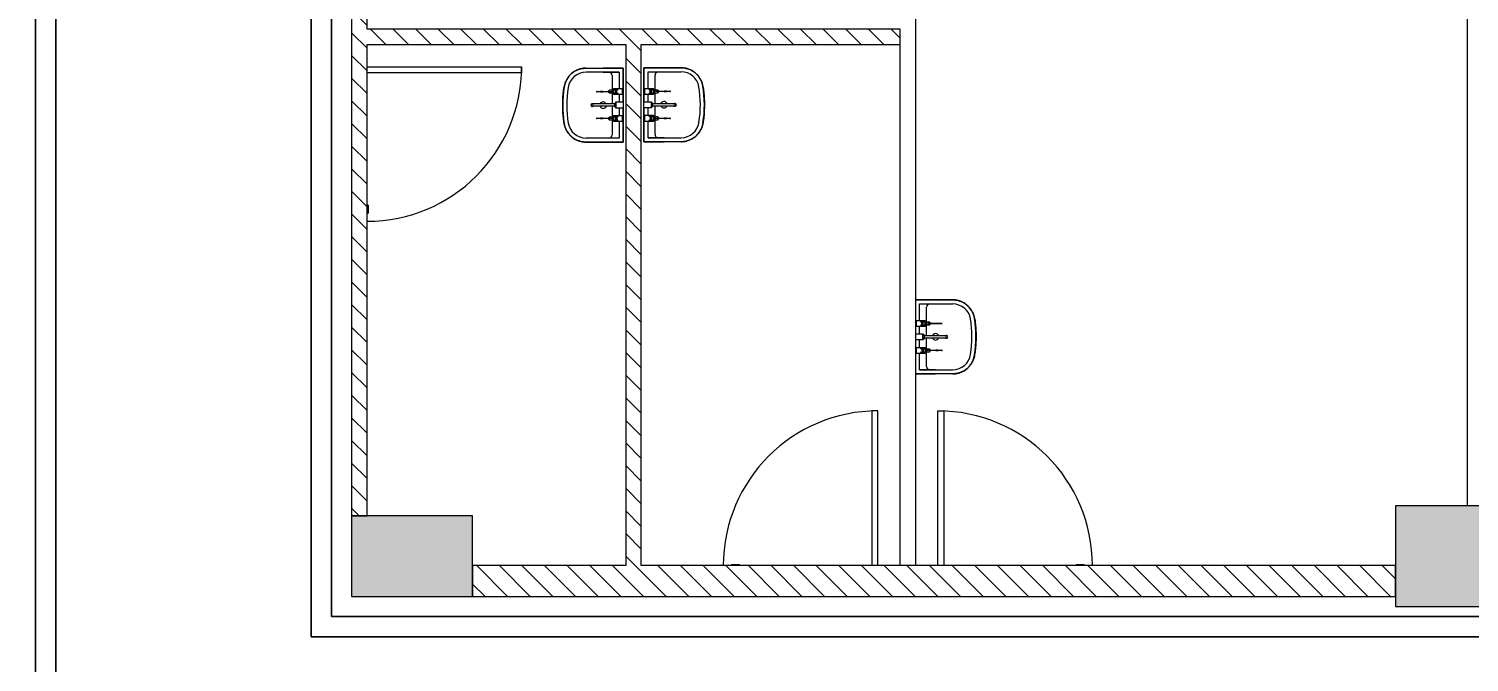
# Model space of a CAD drawing. Header units: millimetres. Extents: x -106145 to 154907, y -84585 to 152038.
# Drawn here: x 30849 to 41561, y 80946 to 85657 of the extents above; entities that cross this region are included whole.
import ezdxf

# ---------------------------------------------------------------- set-up
doc = ezdxf.new("R2010")
doc.units = ezdxf.units.MM
for name, color, linetype, lineweight in [('A-ANNO-DIMS', 211, 'Continuous', 9), ('A-ANNO-DIMS-300', 211, 'Continuous', 9), ('A-DOOR', 31, 'Continuous', 5), ('A-FLOR', 192, 'Continuous', 5), ('A-WALL', 113, 'Continuous', 5), ('A-WALL-PATT', 111, 'Continuous', 5), ('P-SANR-FIXT', 6, 'Continuous', 5), ('S-COLS', 52, 'Continuous', 5)]:
    doc.layers.add(name, color=color, linetype=linetype, lineweight=lineweight)
doc.styles.add('RomanS', font='romans__.ttf', dxfattribs={"width": 0.8, "height": 1200})
doc.dimstyles.new('Diagonal_-_4_mm_RomanS', dxfattribs={"dimscale": 304.8, "dimtxt": 1219.023462, "dimasz": 1.476378, "dimexe": 0.984252, "dimexo": 0.0625, "dimgap": 0.19685, "dimtad": 1, "dimdec": 0, "dimzin": 0, "dimdsep": 46, "dimtxsty": 'RomanS', "dimblk1": 'OBLIQUE', "dimblk2": 'OBLIQUE', "dimsah": 1, "dimcen": 0.09, "dimdle": 2.362205, "dimazin": 0, "dimtfac": 1, "dimtdec": 4, "dimtix": 1, "dimtmove": 0, "dimatfit": 3, "dimfxl": 2.362205, "dimfxlon": 1, "dimtvp": 1, "dimtolj": 1, "dimtzin": 0, "dimarcsym": 2})
pattern_1 = [(315, (0, 0), (84.18955, 84.18955), [])]

# ---------------------------------------------------------------- blocks, each defined once
blk = doc.blocks.new('M_Door-Passage-Small Slit Vision Panel_Type B - 1_25_Type B-13968827-Site Plan')
at = {"layer": 'A-DOOR', "color": 41}
for p, q in [((-514.125, -121.35), (-514.125, -129.35)), ((-454.125, -129.35), (-514.125, -129.35)), ((-454.125, -129.35), (-454.125, -121.35))]:
    blk.add_line(p, q, dxfattribs=at)
at = {"layer": 'A-DOOR', "color": 121, "lineweight": 9}
for p, q in [((530, -1271.35), (530, -121.35)), ((575, -121.35), (575, -1271.35)), ((575, -1271.35), (530, -1271.35))]:
    blk.add_line(p, q, dxfattribs=at)
at = {"layer": 'A-DOOR', "color": 41}
blk.add_arc((575, -121.35), 1150, 180, 270, dxfattribs=at)
blk = doc.blocks.new('M_Door-Passage-Small Slit Vision Panel_Type B - 1_25_Type B-13938696-Site Plan')
at = {"layer": 'A-DOOR', "color": 41}
for p, q in [((-514.125, -63.85), (-514.125, -71.85)), ((-454.125, -71.85), (-514.125, -71.85)), ((-454.125, -71.85), (-454.125, -63.85))]:
    blk.add_line(p, q, dxfattribs=at)
at = {"layer": 'A-DOOR', "color": 121, "lineweight": 9}
for p, q in [((530, -1213.85), (530, -63.85)), ((575, -63.85), (575, -1213.85)), ((575, -1213.85), (530, -1213.85))]:
    blk.add_line(p, q, dxfattribs=at)
at = {"layer": 'A-DOOR', "color": 41}
blk.add_arc((575, -63.85), 1150, 180, 270, dxfattribs=at)
blk = doc.blocks.new('M_Door-Passage-Small Slit Vision Panel_Type B - 1_25_Type B-13968826-Site Plan')
at = {"layer": 'A-DOOR', "color": 121, "lineweight": 9}
for p, q in [((575, 1271.35), (530, 1271.35)), ((530, 1271.35), (530, 121.35)), ((575, 121.35), (575, 1271.35))]:
    blk.add_line(p, q, dxfattribs=at)
at = {"layer": 'A-DOOR', "color": 41}
for p, q in [((-514.125, 129.35), (-514.125, 121.35)), ((-514.125, 129.35), (-454.125, 129.35)), ((-454.125, 121.35), (-454.125, 129.35))]:
    blk.add_line(p, q, dxfattribs=at)
blk.add_arc((575, 121.35), 1150, 90, 180, dxfattribs=at)
blk = doc.blocks.new('BASIN_handwash_Type_B - HYBA-010-V105-Site Plan')
at = {"layer": 'P-SANR-FIXT', "color": 41}
for p, q in [((-275, -500), (-275, -224)), ((-275, -224), (-275, -500)), ((-245, -470), (-245, -224)), ((245, -470), (245, -224)), ((275, -224), (275, -500)), ((275, -224), (275, -500)), ((-275, -351), (-275, -500)), ((-245, -470), (-245, -351)), ((-108, -418), (-220, -418)), ((-7, -418), (-90, -418)), ((92, -418), (7, -418)), ((220, -418), (110, -418)), ((245, -351), (245, -470)), ((275, -500), (275, -351)), ((-110, -500), (-275, -500)), ((-275, -500), (-110, -500)), ((-118, -470), (-245, -470)), ((-19, -500), (-87, -500)), ((-87, -500), (-19, -500)), ((-18, -470), (-79, -470)), ((81, -470), (21, -470)), ((90, -500), (21, -500)), ((21, -500), (90, -500)), ((275, -500), (113, -500)), ((113, -500), (275, -500)), ((245, -470), (120, -470))]:
    blk.add_line(p, q, dxfattribs=at)
at = {"layer": 'P-SANR-FIXT', "color": 41, "flags": 128}
for points in [[(-139, -62), (-145, -63), (-152, -64), (-158, -66), (-165, -68), (-171, -71), (-177, -73), (-183, -76), (-189, -79), (-194, -82), (-200, -86), (-205, -90), (-211, -93), (-216, -98), (-221, -102), (-226, -106), (-230, -111), (-235, -116), (-239, -121), (-243, -126), (-247, -132), (-250, -137), (-254, -143), (-257, -149), (-260, -155), (-262, -161), (-265, -167), (-267, -173), (-269, -180), (-271, -186), (-272, -192), (-273, -199), (-274, -205), (-275, -212), (-275, -219), (-275, -224)], [(-51, -52), (-65, -53), (-98, -56), (-131, -60), (-139, -62)], [(42, -51), (35, -51), (2, -50), (-31, -51), (-45, -51)], [(135, -61), (102, -56), (69, -53), (46, -51)], [(275, -224), (275, -217), (274, -211), (274, -204), (273, -198), (272, -191), (270, -185), (269, -178), (267, -172), (264, -166), (262, -160), (259, -154), (256, -148), (253, -142), (250, -136), (246, -131), (242, -126), (238, -120), (234, -115), (230, -110), (225, -106), (220, -101), (215, -97), (210, -93), (205, -89), (199, -85), (193, -82), (188, -79), (182, -76), (176, -73), (170, -70), (163, -68), (157, -66), (151, -64), (144, -63), (138, -61)]]:
    blk.add_lwpolyline(points, dxfattribs=at)
at = {"layer": 'P-SANR-FIXT', "color": 41}
for centre, radius, start, end in [((-220, -393), 25, 180, 270), ((0, -351), 24.2, 107.5533, 250.7081), ((0, -351), 24.2, 291.7818, 66.0732), ((220, -393), 25, 270, 0)]:
    blk.add_arc(centre, radius, start, end, dxfattribs=at)
for centre, major_axis, start_param, end_param in [((-110, -224), (165, 0), 1.748277, 3.141593), ((-110, -224), (-135, 0), 4.890944, 6.283185), ((0, -884), (834, 0), 1.40836, 1.738187), ((0, -884), (804, 0), 1.408166, 1.737991), ((110, -224), (135, 0), 0, 1.419404), ((110, -224), (165, 0), 0, 1.418341)]:
    blk.add_ellipse(centre, major_axis=major_axis, ratio=0.999048, start_param=start_param, end_param=end_param, dxfattribs=at)
for points, knots in [([(-275, -224), (-275, -218), (-274, -205), (-271, -189), (-268, -177), (-265, -168), (-262, -159), (-258, -150), (-253, -142), (-248, -134), (-242, -126), (-237, -118), (-230, -111), (-223, -104), (-216, -98), (-209, -92), (-201, -86), (-193, -81), (-184, -77), (-173, -71), (-158, -66), (-145, -63), (-139, -62)], [-1, -1, -1, -1, -0.916667, -0.833333, -0.791667, -0.75, -0.708333, -0.666667, -0.625, -0.583333, -0.541667, -0.5, -0.458333, -0.416667, -0.375, -0.333333, -0.291667, -0.25, -0.208333, -0.166667, -0.083333, 0, 0, 0, 0]), ([(-139, -62), (-124, -59), (-94, -55), (-33, -50), (29, -50), (89, -54), (120, -58), (135, -61)], [-1, -1, -1, -1, -0.833333, -0.666667, -0.333333, -0.166667, 0, 0, 0, 0]), ([(135, -61), (141, -62), (154, -65), (170, -70), (181, -75), (190, -80), (199, -85), (207, -90), (214, -96), (222, -103), (229, -109), (235, -117), (241, -124), (247, -132), (252, -140), (257, -149), (261, -158), (265, -167), (268, -176), (271, -189), (274, -204), (275, -217), (275, -224)], [-1, -1, -1, -1, -0.916667, -0.833333, -0.791667, -0.75, -0.708333, -0.666667, -0.625, -0.583333, -0.541667, -0.5, -0.458333, -0.416667, -0.375, -0.333333, -0.291667, -0.25, -0.208333, -0.166667, -0.083333, 0, 0, 0, 0])]:
    blk.add_open_spline(points, degree=3, knots=knots, dxfattribs=at)
blk = doc.blocks.new('TAPWARE_wall_mount_elbow_levers - HYTP-038-V106-Site Plan')
at = {"layer": 'P-SANR-FIXT'}
for p, q in [((-99, 242), (-101, 242)), ((-101, 237), (-101, 242)), ((-101, 242), (-101, 237)), ((-99, 242), (-101, 242)), ((-101, 237), (-101, 242)), ((-101, 242), (-101, 237)), ((-101, 213), (-101, 237)), ((-101, 213), (-101, 237)), ((-99, 237), (-99, 242)), ((-99, 242), (-99, 237)), ((-99, 237), (-99, 242)), ((-99, 242), (-99, 237)), ((-99, 237), (-99, 213)), ((-99, 237), (-99, 213)), ((-10, 276), (-10, 272)), ((-7, 220), (-7, 100)), ((8, 100), (8, 220)), ((10, 272), (10, 276)), ((101, 242), (99, 242)), ((99, 237), (99, 242)), ((99, 242), (99, 237)), ((99, 213), (99, 237)), ((101, 237), (101, 242)), ((101, 242), (101, 237)), ((101, 237), (101, 213)), ((-110, 126), (-120, 116)), ((-120, 116), (-120, 91)), ((-110, 111), (-120, 101)), ((-100, 116), (-114, 116)), ((-110, 150), (-110, 111)), ((-110, 150), (-110, 126)), ((-100, 150), (-109, 150)), ((-100, 150), (-109, 150)), ((-100, 126), (-109, 126)), ((-101, 195), (-101, 213)), ((-101, 213), (-101, 195)), ((-101, 195), (-101, 213)), ((-101, 213), (-101, 195)), ((-101, 152), (-101, 195)), ((-101, 152), (-101, 195)), ((-101, 134), (-101, 152)), ((-101, 134), (-101, 152)), ((-101, 151), (-101, 146)), ((-101, 151), (-101, 146)), ((-101, 134), (-99, 134)), ((-101, 134), (-99, 134)), ((-91, 150), (-100, 150)), ((-91, 150), (-100, 150)), ((-91, 126), (-100, 126)), ((-86, 116), (-100, 116)), ((-99, 195), (-99, 213)), ((-99, 213), (-99, 195)), ((-99, 195), (-99, 213)), ((-99, 213), (-99, 195)), ((-99, 195), (-99, 152)), ((-99, 195), (-99, 152)), ((-99, 152), (-99, 134)), ((-99, 152), (-99, 134)), ((-99, 146), (-99, 151)), ((-99, 146), (-99, 151)), ((-90, 111), (-90, 150)), ((-90, 126), (-90, 150)), ((-80, 116), (-90, 126)), ((-80, 101), (-90, 111)), ((-80, 91), (-80, 116)), ((-10, 110), (-20, 100)), ((0, 110), (-8, 110)), ((9, 110), (0, 110)), ((20, 100), (10, 110)), ((90, 126), (80, 116)), ((80, 116), (80, 91)), ((90, 111), (80, 101)), ((86, 116), (100, 116)), ((90, 150), (90, 111)), ((90, 150), (90, 126)), ((91, 150), (100, 150)), ((91, 150), (100, 150)), ((91, 126), (100, 126)), ((99, 195), (99, 213)), ((99, 213), (99, 195)), ((99, 152), (99, 195)), ((99, 134), (99, 152)), ((99, 151), (99, 146)), ((99, 134), (101, 134)), ((100, 150), (109, 150)), ((100, 150), (109, 150)), ((100, 126), (109, 126)), ((100, 116), (114, 116)), ((101, 195), (101, 213)), ((101, 213), (101, 195)), ((101, 195), (101, 152)), ((101, 152), (101, 134)), ((101, 146), (101, 151)), ((110, 111), (110, 150)), ((110, 126), (110, 150)), ((120, 116), (110, 126)), ((120, 101), (110, 111)), ((120, 91), (120, 116)), ((-124, 50), (-124, 45)), ((-124, 50), (-76, 50)), ((-121, 50), (-124, 50)), ((-124, 45), (-112, 45)), ((-76, 45), (-124, 45)), ((-120, 101), (-120, 46)), ((-100, 101), (-120, 101)), ((-120, 91), (-110, 81)), ((-100, 91), (-120, 91)), ((-100, 46), (-120, 46)), ((-112, 45), (-112, 45)), ((-88, 45), (-112, 45)), ((-80, 101), (-100, 101)), ((-80, 91), (-100, 91)), ((-80, 46), (-100, 46)), ((-90, 81), (-80, 91)), ((-88, 45), (-88, 45)), ((-88, 45), (-76, 45)), ((-80, 46), (-80, 101)), ((-76, 50), (-79, 50)), ((-76, 45), (-76, 50)), ((-20, 100), (-20, 45)), ((0, 100), (-20, 100)), ((0, 45), (-20, 45)), ((20, 100), (0, 100)), ((20, 45), (0, 45)), ((20, 45), (20, 100)), ((76, 50), (76, 45)), ((76, 50), (124, 50)), ((79, 50), (76, 50)), ((76, 45), (88, 45)), ((124, 45), (76, 45)), ((80, 101), (80, 46)), ((80, 101), (100, 101)), ((80, 91), (90, 81)), ((80, 91), (100, 91)), ((80, 46), (100, 46)), ((112, 45), (88, 45)), ((88, 45), (88, 45)), ((100, 101), (120, 101)), ((100, 91), (120, 91)), ((100, 46), (120, 46)), ((110, 81), (120, 91)), ((112, 45), (112, 45)), ((112, 45), (124, 45)), ((120, 46), (120, 101)), ((124, 50), (121, 50)), ((124, 45), (124, 50))]:
    blk.add_line(p, q, dxfattribs=at)
at = {"layer": 'P-SANR-FIXT', "flags": 128}
for points in [[(-7, 272), (-7, 271), (-7, 271), (-7, 270), (-7, 269), (-7, 268), (-7, 267), (-7, 266), (-7, 265), (-7, 264), (-7, 262), (-7, 261), (-7, 260), (-7, 258), (-7, 257), (-7, 255), (-7, 254), (-7, 252), (-7, 250), (-7, 248), (-7, 247), (-7, 245), (-7, 243), (-7, 241), (-7, 239), (-7, 237), (-7, 235), (-7, 233), (-7, 231), (-7, 229), (-7, 226), (-7, 224), (-7, 222), (-7, 220)], [(8, 220), (8, 222), (8, 224), (8, 227), (8, 229), (8, 231), (8, 233), (8, 235), (8, 237), (8, 239), (8, 241), (8, 243), (8, 245), (8, 247), (8, 248), (8, 250), (8, 252), (8, 254), (8, 255), (8, 257), (8, 258), (8, 260), (8, 261), (8, 263), (8, 264), (8, 265), (8, 266), (8, 267), (8, 268), (8, 269), (8, 270), (8, 271), (8, 271), (8, 272)], [(-109, 150), (-109, 150), (-108, 151), (-108, 151), (-107, 151), (-107, 152), (-106, 152), (-105, 152), (-105, 152), (-104, 153), (-104, 153), (-103, 153), (-103, 153), (-102, 154), (-101, 154), (-101, 154)], [(-109, 150), (-109, 150), (-108, 151), (-108, 151), (-107, 151), (-107, 152), (-106, 152), (-105, 152), (-105, 152), (-104, 153), (-104, 153), (-103, 153), (-103, 153), (-102, 154), (-101, 154), (-101, 154)], [(-99, 154), (-98, 154), (-98, 153), (-97, 153), (-96, 153), (-96, 153), (-95, 153), (-95, 152), (-94, 152), (-94, 152), (-93, 151), (-93, 151), (-92, 151), (-92, 150), (-91, 150), (-91, 150)], [(-99, 154), (-98, 154), (-98, 153), (-97, 153), (-96, 153), (-96, 153), (-95, 153), (-95, 152), (-94, 152), (-94, 152), (-93, 151), (-93, 151), (-92, 151), (-92, 150), (-91, 150), (-91, 150)], [(91, 150), (91, 150), (92, 151), (92, 151), (93, 151), (93, 152), (94, 152), (95, 152), (95, 152), (96, 153), (96, 153), (97, 153), (97, 153), (98, 154), (99, 154), (99, 154)], [(91, 150), (91, 150), (92, 151), (92, 151), (93, 151), (93, 152), (94, 152), (95, 152), (95, 152), (96, 153), (96, 153), (97, 153), (97, 153), (98, 154), (99, 154), (99, 154)], [(101, 154), (102, 154), (102, 153), (103, 153), (104, 153), (104, 153), (105, 153), (105, 152), (106, 152), (106, 152), (107, 151), (107, 151), (108, 151), (108, 150), (109, 150), (109, 150)], [(101, 154), (102, 154), (102, 153), (103, 153), (104, 153), (104, 153), (105, 153), (105, 152), (106, 152), (106, 152), (107, 151), (107, 151), (108, 151), (108, 150), (109, 150), (109, 150)]]:
    blk.add_lwpolyline(points, dxfattribs=at)
at = {"layer": 'P-SANR-FIXT'}
for centre, major_axis, start_param, end_param in [((0, 276), (-10, 0), 3.141593, 6.283185), ((0, 272), (10, 0), 0, 3.141593), ((0, 276), (10, 0), 3.141593, 3.403392), ((0, 272), (10, 0), 3.141593, 4.18879), ((0, 272), (-7.5, 0), 3.141593, 6.283185), ((0, 272), (7.5, 0), 3.141593, 4.18879), ((0, 272), (10, 0), 5.235988, 6.283185), ((0, 272), (-7.5, 0), 2.356194, 3.141593), ((0, 276), (-10, 0), 2.879793, 3.141593)]:
    blk.add_ellipse(centre, major_axis=major_axis, ratio=0.968067, start_param=start_param, end_param=end_param, dxfattribs=at)
blk = doc.blocks.new('BASIN_handwash_Type_B - HYBA-010-V107-Site Plan')
at = {"layer": 'P-SANR-FIXT', "color": 41}
for p, q in [((-275, -500), (-275, -224)), ((-275, -224), (-275, -500)), ((-245, -470), (-245, -224)), ((245, -470), (245, -224)), ((275, -224), (275, -500)), ((275, -224), (275, -500)), ((-275, -351), (-275, -500)), ((-245, -470), (-245, -351)), ((-108, -418), (-220, -418)), ((-5, -418), (-90, -418)), ((92, -418), (10, -418)), ((220, -418), (110, -418)), ((245, -351), (245, -470)), ((275, -500), (275, -351)), ((-110, -500), (-275, -500)), ((-275, -500), (-110, -500)), ((-118, -470), (-245, -470)), ((-19, -500), (-87, -500)), ((-87, -500), (-19, -500)), ((-18, -470), (-79, -470)), ((81, -470), (21, -470)), ((90, -500), (21, -500)), ((21, -500), (90, -500)), ((275, -500), (113, -500)), ((113, -500), (275, -500)), ((245, -470), (120, -470))]:
    blk.add_line(p, q, dxfattribs=at)
at = {"layer": 'P-SANR-FIXT', "color": 41, "flags": 128}
for points in [[(-139, -62), (-145, -63), (-152, -64), (-158, -66), (-165, -68), (-171, -71), (-177, -73), (-183, -76), (-189, -79), (-194, -82), (-200, -86), (-205, -90), (-211, -93), (-216, -98), (-221, -102), (-226, -106), (-230, -111), (-235, -116), (-239, -121), (-243, -126), (-247, -132), (-250, -137), (-254, -143), (-257, -149), (-260, -155), (-262, -161), (-265, -167), (-267, -173), (-269, -180), (-271, -186), (-272, -192), (-273, -199), (-274, -205), (-275, -212), (-275, -219), (-275, -224)], [(-51, -52), (-65, -53), (-98, -56), (-131, -60), (-139, -62)], [(42, -51), (35, -51), (2, -50), (-31, -51), (-45, -51)], [(135, -61), (102, -56), (69, -53), (46, -51)], [(256, -147), (253, -142), (250, -136), (246, -131), (242, -126), (238, -120), (234, -115), (230, -110), (225, -106), (220, -101), (215, -97), (210, -93), (205, -89), (199, -85), (193, -82), (188, -79), (182, -76), (176, -73), (170, -70), (163, -68), (157, -66), (151, -64), (144, -63), (138, -61)], [(275, -224), (275, -217), (274, -211), (274, -204), (273, -198), (272, -191), (270, -185), (269, -178), (267, -172), (264, -166), (262, -160), (259, -154), (256, -148)]]:
    blk.add_lwpolyline(points, dxfattribs=at)
at = {"layer": 'P-SANR-FIXT', "color": 41}
for centre, radius, start, end in [((-220, -393), 25, 180, 270), ((0, -351), 24.2, 107.5533, 254.5917), ((0, -351), 24.2, 291.7818, 66.0732), ((220, -393), 25, 270, 0)]:
    blk.add_arc(centre, radius, start, end, dxfattribs=at)
for centre, major_axis, start_param, end_param in [((-110, -224), (165, 0), 1.748277, 3.141593), ((-110, -224), (-135, 0), 4.890944, 6.283185), ((0, -884), (834, 0), 1.40836, 1.738187), ((0, -884), (804, 0), 1.408166, 1.737991), ((110, -224), (135, 0), 0, 1.419404), ((110, -224), (165, 0), 0, 1.418341)]:
    blk.add_ellipse(centre, major_axis=major_axis, ratio=0.999048, start_param=start_param, end_param=end_param, dxfattribs=at)
for points, knots in [([(-275, -224), (-275, -218), (-274, -205), (-271, -189), (-268, -177), (-265, -168), (-262, -159), (-258, -150), (-253, -142), (-248, -134), (-242, -126), (-237, -118), (-230, -111), (-223, -104), (-216, -98), (-209, -92), (-201, -86), (-193, -81), (-184, -77), (-173, -71), (-158, -66), (-145, -63), (-139, -62)], [-1, -1, -1, -1, -0.916667, -0.833333, -0.791667, -0.75, -0.708333, -0.666667, -0.625, -0.583333, -0.541667, -0.5, -0.458333, -0.416667, -0.375, -0.333333, -0.291667, -0.25, -0.208333, -0.166667, -0.083333, 0, 0, 0, 0]), ([(-139, -62), (-124, -59), (-94, -55), (-33, -50), (29, -50), (89, -54), (120, -58), (135, -61)], [-1, -1, -1, -1, -0.833333, -0.666667, -0.333333, -0.166667, 0, 0, 0, 0]), ([(135, -61), (141, -62), (154, -65), (170, -70), (181, -75), (190, -80), (199, -85), (207, -90), (214, -96), (222, -103), (229, -109), (235, -117), (241, -124), (247, -132), (252, -140), (257, -149), (261, -158), (265, -167), (268, -176), (271, -189), (274, -204), (275, -217), (275, -224)], [-1, -1, -1, -1, -0.916667, -0.833333, -0.791667, -0.75, -0.708333, -0.666667, -0.625, -0.583333, -0.541667, -0.5, -0.458333, -0.416667, -0.375, -0.333333, -0.291667, -0.25, -0.208333, -0.166667, -0.083333, 0, 0, 0, 0])]:
    blk.add_open_spline(points, degree=3, knots=knots, dxfattribs=at)
blk = doc.blocks.new('TAPWARE_wall_mount_elbow_levers - HYTP-038-V96-Site Plan')
at = {"layer": 'P-SANR-FIXT'}
for p, q in [((-99, 242), (-101, 242)), ((-101, 237), (-101, 242)), ((-101, 242), (-101, 237)), ((-99, 242), (-101, 242)), ((-101, 237), (-101, 242)), ((-101, 242), (-101, 237)), ((-101, 213), (-101, 237)), ((-101, 213), (-101, 237)), ((-99, 237), (-99, 242)), ((-99, 242), (-99, 237)), ((-99, 237), (-99, 242)), ((-99, 242), (-99, 237)), ((-99, 237), (-99, 213)), ((-99, 237), (-99, 213)), ((-10, 276), (-10, 272)), ((-8, 220), (-8, 100)), ((7, 100), (7, 220)), ((10, 272), (10, 276)), ((101, 242), (99, 242)), ((99, 237), (99, 242)), ((99, 242), (99, 237)), ((99, 213), (99, 237)), ((101, 237), (101, 242)), ((101, 242), (101, 237)), ((101, 237), (101, 213)), ((-110, 126), (-120, 116)), ((-120, 116), (-120, 91)), ((-110, 111), (-120, 101)), ((-100, 116), (-114, 116)), ((-110, 150), (-110, 111)), ((-110, 150), (-110, 126)), ((-100, 150), (-109, 150)), ((-100, 150), (-109, 150)), ((-100, 126), (-109, 126)), ((-101, 195), (-101, 213)), ((-101, 213), (-101, 195)), ((-101, 195), (-101, 213)), ((-101, 213), (-101, 195)), ((-101, 152), (-101, 195)), ((-101, 152), (-101, 195)), ((-101, 134), (-101, 152)), ((-101, 134), (-101, 152)), ((-101, 151), (-101, 146)), ((-101, 151), (-101, 146)), ((-101, 134), (-99, 134)), ((-101, 134), (-99, 134)), ((-91, 150), (-100, 150)), ((-91, 150), (-100, 150)), ((-91, 126), (-100, 126)), ((-86, 116), (-100, 116)), ((-99, 195), (-99, 213)), ((-99, 213), (-99, 195)), ((-99, 195), (-99, 213)), ((-99, 213), (-99, 195)), ((-99, 195), (-99, 152)), ((-99, 195), (-99, 152)), ((-99, 152), (-99, 134)), ((-99, 152), (-99, 134)), ((-99, 146), (-99, 151)), ((-99, 146), (-99, 151)), ((-90, 111), (-90, 150)), ((-90, 126), (-90, 150)), ((-80, 116), (-90, 126)), ((-80, 101), (-90, 111)), ((-80, 91), (-80, 116)), ((-10, 110), (-20, 100)), ((0, 110), (-9, 110)), ((9, 110), (0, 110)), ((20, 100), (10, 110)), ((90, 126), (80, 116)), ((80, 116), (80, 91)), ((90, 111), (80, 101)), ((86, 116), (100, 116)), ((90, 150), (90, 111)), ((90, 150), (90, 126)), ((91, 150), (100, 150)), ((91, 150), (100, 150)), ((91, 126), (100, 126)), ((99, 195), (99, 213)), ((99, 213), (99, 195)), ((99, 152), (99, 195)), ((99, 134), (99, 152)), ((99, 151), (99, 146)), ((99, 134), (101, 134)), ((100, 150), (109, 150)), ((100, 150), (109, 150)), ((100, 126), (109, 126)), ((100, 116), (114, 116)), ((101, 195), (101, 213)), ((101, 213), (101, 195)), ((101, 195), (101, 152)), ((101, 152), (101, 134)), ((101, 146), (101, 151)), ((110, 111), (110, 150)), ((110, 126), (110, 150)), ((120, 116), (110, 126)), ((120, 101), (110, 111)), ((120, 91), (120, 116)), ((-124, 50), (-124, 45)), ((-124, 50), (-76, 50)), ((-121, 50), (-124, 50)), ((-124, 45), (-112, 45)), ((-76, 45), (-124, 45)), ((-120, 101), (-120, 46)), ((-100, 101), (-120, 101)), ((-120, 91), (-110, 81)), ((-100, 91), (-120, 91)), ((-100, 46), (-120, 46)), ((-112, 45), (-112, 45)), ((-88, 45), (-112, 45)), ((-80, 101), (-100, 101)), ((-80, 91), (-100, 91)), ((-80, 46), (-100, 46)), ((-90, 81), (-80, 91)), ((-88, 45), (-88, 45)), ((-88, 45), (-76, 45)), ((-80, 46), (-80, 101)), ((-76, 50), (-79, 50)), ((-76, 45), (-76, 50)), ((-20, 100), (-20, 45)), ((0, 100), (-20, 100)), ((0, 45), (-20, 45)), ((20, 100), (0, 100)), ((20, 45), (0, 45)), ((20, 45), (20, 100)), ((76, 50), (76, 45)), ((76, 50), (124, 50)), ((79, 50), (76, 50)), ((76, 45), (88, 45)), ((124, 45), (76, 45)), ((80, 101), (80, 46)), ((80, 101), (100, 101)), ((80, 91), (90, 81)), ((80, 91), (100, 91)), ((80, 46), (100, 46)), ((112, 45), (88, 45)), ((88, 45), (88, 45)), ((100, 101), (120, 101)), ((100, 91), (120, 91)), ((100, 46), (120, 46)), ((110, 81), (120, 91)), ((112, 45), (112, 45)), ((112, 45), (124, 45)), ((120, 46), (120, 101)), ((124, 50), (121, 50)), ((124, 45), (124, 50))]:
    blk.add_line(p, q, dxfattribs=at)
at = {"layer": 'P-SANR-FIXT', "flags": 128}
for points in [[(-8, 272), (-8, 271), (-8, 271), (-8, 270), (-8, 269), (-8, 268), (-8, 267), (-8, 266), (-8, 265), (-8, 264), (-8, 262), (-8, 261), (-8, 260), (-8, 258), (-8, 257), (-8, 255), (-8, 254), (-8, 252), (-8, 250), (-8, 248), (-8, 247), (-8, 245), (-8, 243), (-8, 241), (-8, 239), (-8, 237), (-8, 235), (-8, 233), (-8, 231), (-8, 229), (-8, 226), (-8, 224), (-8, 222), (-8, 220)], [(7, 220), (7, 222), (7, 224), (7, 227), (7, 229), (7, 231), (7, 233), (7, 235), (7, 237), (7, 239), (7, 241), (7, 243), (7, 245), (7, 247), (7, 248), (7, 250), (7, 252), (7, 254), (7, 255), (7, 257), (7, 258), (7, 260), (7, 261), (7, 263), (7, 264), (7, 265), (7, 266), (7, 267), (7, 268), (7, 269), (7, 270), (7, 271), (7, 271), (7, 272)], [(-109, 150), (-109, 150), (-108, 151), (-108, 151), (-107, 151), (-107, 152), (-106, 152), (-105, 152), (-105, 152), (-104, 153), (-104, 153), (-103, 153), (-103, 153), (-102, 154), (-101, 154), (-101, 154)], [(-109, 150), (-109, 150), (-108, 151), (-108, 151), (-107, 151), (-107, 152), (-106, 152), (-105, 152), (-105, 152), (-104, 153), (-104, 153), (-103, 153), (-103, 153), (-102, 154), (-101, 154), (-101, 154)], [(-99, 154), (-98, 154), (-98, 153), (-97, 153), (-96, 153), (-96, 153), (-95, 153), (-95, 152), (-94, 152), (-94, 152), (-93, 151), (-93, 151), (-92, 151), (-92, 150), (-91, 150), (-91, 150)], [(-99, 154), (-98, 154), (-98, 153), (-97, 153), (-96, 153), (-96, 153), (-95, 153), (-95, 152), (-94, 152), (-94, 152), (-93, 151), (-93, 151), (-92, 151), (-92, 150), (-91, 150), (-91, 150)], [(91, 150), (91, 150), (92, 151), (92, 151), (93, 151), (93, 152), (94, 152), (95, 152), (95, 152), (96, 153), (96, 153), (97, 153), (97, 153), (98, 154), (99, 154), (99, 154)], [(91, 150), (91, 150), (92, 151), (92, 151), (93, 151), (93, 152), (94, 152), (95, 152), (95, 152), (96, 153), (96, 153), (97, 153), (97, 153), (98, 154), (99, 154), (99, 154)], [(101, 154), (102, 154), (102, 153), (103, 153), (104, 153), (104, 153), (105, 153), (105, 152), (106, 152), (106, 152), (107, 151), (107, 151), (108, 151), (108, 150), (109, 150), (109, 150)], [(101, 154), (102, 154), (102, 153), (103, 153), (104, 153), (104, 153), (105, 153), (105, 152), (106, 152), (106, 152), (107, 151), (107, 151), (108, 151), (108, 150), (109, 150), (109, 150)]]:
    blk.add_lwpolyline(points, dxfattribs=at)
at = {"layer": 'P-SANR-FIXT'}
for centre, major_axis, start_param, end_param in [((0, 276), (-10, 0), 3.141593, 6.283185), ((0, 272), (10, 0), 0, 3.141593), ((0, 276), (10, 0), 3.141593, 3.403392), ((0, 272), (10, 0), 3.141593, 4.18879), ((0, 272), (-7.5, 0), 3.141593, 6.283185), ((0, 272), (7.5, 0), 3.141593, 4.18879), ((0, 272), (10, 0), 5.235988, 6.283185), ((0, 272), (-7.5, 0), 2.356194, 3.141593), ((0, 276), (-10, 0), 2.879793, 3.141593)]:
    blk.add_ellipse(centre, major_axis=major_axis, ratio=0.968067, start_param=start_param, end_param=end_param, dxfattribs=at)
blk = doc.blocks.new('BASIN_handwash_Type_B - HYBA-010-V99-Site Plan')
at = {"layer": 'P-SANR-FIXT', "color": 41}
for p, q in [((-275, -500), (-275, -224)), ((-275, -224), (-275, -500)), ((-245, -470), (-245, -224)), ((245, -470), (245, -224)), ((275, -224), (275, -500)), ((275, -224), (275, -500)), ((-275, -351), (-275, -500)), ((-245, -470), (-245, -351)), ((-108, -418), (-220, -418)), ((-5, -418), (-90, -418)), ((92, -418), (7, -418)), ((220, -418), (110, -418)), ((245, -351), (245, -470)), ((275, -500), (275, -351)), ((-118, -470), (-245, -470)), ((-18, -470), (-79, -470)), ((81, -470), (21, -470)), ((245, -470), (120, -470))]:
    blk.add_line(p, q, dxfattribs=at)
at = {"layer": 'P-SANR-FIXT', "color": 41, "flags": 128}
for points in [[(-139, -62), (-145, -63), (-152, -64), (-158, -66), (-165, -68), (-171, -71), (-177, -73), (-183, -76), (-189, -79), (-194, -82), (-200, -86), (-205, -90), (-211, -93), (-216, -98), (-221, -102), (-226, -106), (-230, -111), (-235, -116), (-239, -121), (-243, -126), (-247, -132), (-250, -137), (-254, -143), (-257, -149), (-260, -155), (-262, -161), (-265, -167), (-267, -173), (-269, -180), (-271, -186), (-272, -192), (-273, -199), (-274, -205), (-275, -212), (-275, -219), (-275, -224)], [(-51, -52), (-65, -53), (-98, -56), (-131, -60), (-139, -62)], [(42, -51), (35, -51), (2, -50), (-31, -51), (-45, -51)], [(135, -61), (102, -56), (69, -53), (46, -51)], [(275, -224), (275, -217), (274, -211), (274, -204), (273, -198), (272, -191), (270, -185), (269, -178), (267, -172), (264, -166), (262, -160), (259, -154), (256, -148), (253, -142), (250, -136), (246, -131), (242, -126), (238, -120), (234, -115), (230, -110), (225, -106), (220, -101), (215, -97), (210, -93), (205, -89), (199, -85), (193, -82), (188, -79), (182, -76), (176, -73), (170, -70), (163, -68), (157, -66), (151, -64), (144, -63), (138, -61)]]:
    blk.add_lwpolyline(points, dxfattribs=at)
at = {"layer": 'P-SANR-FIXT', "color": 41}
for centre, radius, start, end in [((-220, -393), 25, 180, 270), ((0, -351), 24.2, 107.5533, 254.5917), ((0, -351), 24.2, 291.7818, 66.0732), ((220, -393), 25, 270, 0)]:
    blk.add_arc(centre, radius, start, end, dxfattribs=at)
for centre, major_axis, start_param, end_param in [((-110, -224), (165, 0), 1.748277, 3.141593), ((-110, -224), (-135, 0), 4.890944, 6.283185), ((0, -884), (834, 0), 1.40836, 1.738187), ((0, -884), (804, 0), 1.408166, 1.737991), ((110, -224), (135, 0), 0, 1.419404), ((110, -224), (165, 0), 0, 1.418341)]:
    blk.add_ellipse(centre, major_axis=major_axis, ratio=0.999048, start_param=start_param, end_param=end_param, dxfattribs=at)
for points, knots in [([(-275, -224), (-275, -218), (-274, -205), (-271, -189), (-268, -177), (-265, -168), (-262, -159), (-258, -150), (-253, -142), (-248, -134), (-242, -126), (-237, -118), (-230, -111), (-223, -104), (-216, -98), (-209, -92), (-201, -86), (-193, -81), (-184, -77), (-173, -71), (-158, -66), (-145, -63), (-139, -62)], [-1, -1, -1, -1, -0.916667, -0.833333, -0.791667, -0.75, -0.708333, -0.666667, -0.625, -0.583333, -0.541667, -0.5, -0.458333, -0.416667, -0.375, -0.333333, -0.291667, -0.25, -0.208333, -0.166667, -0.083333, 0, 0, 0, 0]), ([(-139, -62), (-124, -59), (-94, -55), (-33, -50), (29, -50), (89, -54), (120, -58), (135, -61)], [-1, -1, -1, -1, -0.833333, -0.666667, -0.333333, -0.166667, 0, 0, 0, 0]), ([(135, -61), (141, -62), (154, -65), (170, -70), (181, -75), (190, -80), (199, -85), (207, -90), (214, -96), (222, -103), (229, -109), (235, -117), (241, -124), (247, -132), (252, -140), (257, -149), (261, -158), (265, -167), (268, -176), (271, -189), (274, -204), (275, -217), (275, -224)], [-1, -1, -1, -1, -0.916667, -0.833333, -0.791667, -0.75, -0.708333, -0.666667, -0.625, -0.583333, -0.541667, -0.5, -0.458333, -0.416667, -0.375, -0.333333, -0.291667, -0.25, -0.208333, -0.166667, -0.083333, 0, 0, 0, 0])]:
    blk.add_open_spline(points, degree=3, knots=knots, dxfattribs=at)
blk = doc.blocks.new('TAPWARE_wall_mount_elbow_levers - HYTP-038-V100-Site Plan')
at = {"layer": 'P-SANR-FIXT'}
for p, q in [((-99, 242), (-101, 242)), ((-101, 237), (-101, 242)), ((-101, 242), (-101, 237)), ((-99, 242), (-101, 242)), ((-101, 237), (-101, 242)), ((-101, 242), (-101, 237)), ((-101, 213), (-101, 237)), ((-101, 213), (-101, 237)), ((-99, 237), (-99, 242)), ((-99, 242), (-99, 237)), ((-99, 237), (-99, 242)), ((-99, 242), (-99, 237)), ((-99, 237), (-99, 213)), ((-99, 237), (-99, 213)), ((-10, 276), (-10, 272)), ((-8, 220), (-8, 100)), ((7, 100), (7, 220)), ((10, 272), (10, 276)), ((101, 242), (99, 242)), ((99, 237), (99, 242)), ((99, 242), (99, 237)), ((99, 213), (99, 237)), ((101, 237), (101, 242)), ((101, 242), (101, 237)), ((101, 237), (101, 213)), ((-110, 126), (-120, 116)), ((-120, 116), (-120, 91)), ((-110, 111), (-120, 101)), ((-100, 116), (-114, 116)), ((-110, 150), (-110, 111)), ((-110, 150), (-110, 126)), ((-100, 150), (-109, 150)), ((-100, 150), (-109, 150)), ((-100, 126), (-109, 126)), ((-101, 195), (-101, 213)), ((-101, 213), (-101, 195)), ((-101, 195), (-101, 213)), ((-101, 213), (-101, 195)), ((-101, 152), (-101, 195)), ((-101, 152), (-101, 195)), ((-101, 134), (-101, 152)), ((-101, 134), (-101, 152)), ((-101, 151), (-101, 146)), ((-101, 151), (-101, 146)), ((-101, 134), (-99, 134)), ((-101, 134), (-99, 134)), ((-91, 150), (-100, 150)), ((-91, 150), (-100, 150)), ((-91, 126), (-100, 126)), ((-86, 116), (-100, 116)), ((-99, 195), (-99, 213)), ((-99, 213), (-99, 195)), ((-99, 195), (-99, 213)), ((-99, 213), (-99, 195)), ((-99, 195), (-99, 152)), ((-99, 195), (-99, 152)), ((-99, 152), (-99, 134)), ((-99, 152), (-99, 134)), ((-99, 146), (-99, 151)), ((-99, 146), (-99, 151)), ((-90, 111), (-90, 150)), ((-90, 126), (-90, 150)), ((-80, 116), (-90, 126)), ((-80, 101), (-90, 111)), ((-80, 91), (-80, 116)), ((-10, 110), (-20, 100)), ((0, 110), (-9, 110)), ((9, 110), (0, 110)), ((20, 100), (10, 110)), ((90, 126), (80, 116)), ((80, 116), (80, 91)), ((90, 111), (80, 101)), ((86, 116), (100, 116)), ((90, 150), (90, 111)), ((90, 150), (90, 126)), ((91, 150), (100, 150)), ((91, 150), (100, 150)), ((91, 126), (100, 126)), ((99, 195), (99, 213)), ((99, 213), (99, 195)), ((99, 152), (99, 195)), ((99, 134), (99, 152)), ((99, 151), (99, 146)), ((99, 134), (101, 134)), ((100, 150), (109, 150)), ((100, 150), (109, 150)), ((100, 126), (109, 126)), ((100, 116), (114, 116)), ((101, 195), (101, 213)), ((101, 213), (101, 195)), ((101, 195), (101, 152)), ((101, 152), (101, 134)), ((101, 146), (101, 151)), ((110, 111), (110, 150)), ((110, 126), (110, 150)), ((120, 116), (110, 126)), ((120, 101), (110, 111)), ((120, 91), (120, 116)), ((-124, 50), (-124, 45)), ((-124, 50), (-76, 50)), ((-121, 50), (-124, 50)), ((-120, 101), (-120, 46)), ((-100, 101), (-120, 101)), ((-120, 91), (-110, 81)), ((-100, 91), (-120, 91)), ((-100, 46), (-120, 46)), ((-80, 101), (-100, 101)), ((-80, 91), (-100, 91)), ((-80, 46), (-100, 46)), ((-90, 81), (-80, 91)), ((-80, 46), (-80, 101)), ((-76, 50), (-79, 50)), ((-76, 45), (-76, 50)), ((-20, 100), (-20, 45)), ((0, 100), (-20, 100)), ((20, 100), (0, 100)), ((20, 45), (20, 100)), ((76, 50), (76, 45)), ((76, 50), (124, 50)), ((79, 50), (76, 50)), ((80, 101), (80, 46)), ((80, 101), (100, 101)), ((80, 91), (90, 81)), ((80, 91), (100, 91)), ((80, 46), (100, 46)), ((100, 101), (120, 101)), ((100, 91), (120, 91)), ((100, 46), (120, 46)), ((110, 81), (120, 91)), ((120, 46), (120, 101)), ((124, 50), (121, 50)), ((124, 45), (124, 50))]:
    blk.add_line(p, q, dxfattribs=at)
at = {"layer": 'P-SANR-FIXT', "flags": 128}
for points in [[(-8, 272), (-8, 271), (-8, 271), (-8, 270), (-8, 269), (-8, 268), (-8, 267), (-8, 266), (-8, 265), (-8, 264), (-8, 262), (-8, 261), (-8, 260), (-8, 258), (-8, 257), (-8, 255), (-8, 254), (-8, 252), (-8, 250), (-8, 248), (-8, 247), (-8, 245), (-8, 243), (-8, 241), (-8, 239), (-8, 237), (-8, 235), (-8, 233), (-8, 231), (-8, 229), (-8, 226), (-8, 224), (-8, 222), (-8, 220)], [(7, 220), (7, 222), (7, 224), (7, 227), (7, 229), (7, 231), (7, 233), (7, 235), (7, 237), (7, 239), (7, 241), (7, 243), (7, 245), (7, 247), (7, 248), (7, 250), (7, 252), (7, 254), (7, 255), (7, 257), (7, 258), (7, 260), (7, 261), (7, 263), (7, 264), (7, 265), (7, 266), (7, 267), (7, 268), (7, 269), (7, 270), (7, 271), (7, 271), (7, 272)], [(-109, 150), (-109, 150), (-108, 151), (-108, 151), (-107, 151), (-107, 152), (-106, 152), (-105, 152), (-105, 152), (-104, 153), (-104, 153), (-103, 153), (-103, 153), (-102, 154), (-101, 154), (-101, 154)], [(-109, 150), (-109, 150), (-108, 151), (-108, 151), (-107, 151), (-107, 152), (-106, 152), (-105, 152), (-105, 152), (-104, 153), (-104, 153), (-103, 153), (-103, 153), (-102, 154), (-101, 154), (-101, 154)], [(-99, 154), (-98, 154), (-98, 153), (-97, 153), (-96, 153), (-96, 153), (-95, 153), (-95, 152), (-94, 152), (-94, 152), (-93, 151), (-93, 151), (-92, 151), (-92, 150), (-91, 150), (-91, 150)], [(-99, 154), (-98, 154), (-98, 153), (-97, 153), (-96, 153), (-96, 153), (-95, 153), (-95, 152), (-94, 152), (-94, 152), (-93, 151), (-93, 151), (-92, 151), (-92, 150), (-91, 150), (-91, 150)], [(91, 150), (91, 150), (92, 151), (92, 151), (93, 151), (93, 152), (94, 152), (95, 152), (95, 152), (96, 153), (96, 153), (97, 153), (97, 153), (98, 154), (99, 154), (99, 154)], [(91, 150), (91, 150), (92, 151), (92, 151), (93, 151), (93, 152), (94, 152), (95, 152), (95, 152), (96, 153), (96, 153), (97, 153), (97, 153), (98, 154), (99, 154), (99, 154)], [(101, 154), (102, 154), (102, 153), (103, 153), (104, 153), (104, 153), (105, 153), (105, 152), (106, 152), (106, 152), (107, 151), (107, 151), (108, 151), (108, 150), (109, 150), (109, 150)], [(101, 154), (102, 154), (102, 153), (103, 153), (104, 153), (104, 153), (105, 153), (105, 152), (106, 152), (106, 152), (107, 151), (107, 151), (108, 151), (108, 150), (109, 150), (109, 150)]]:
    blk.add_lwpolyline(points, dxfattribs=at)
at = {"layer": 'P-SANR-FIXT'}
for centre, major_axis, start_param, end_param in [((0, 276), (-10, 0), 3.141593, 6.283185), ((0, 272), (10, 0), 0, 3.141593), ((0, 276), (10, 0), 3.141593, 3.403392), ((0, 272), (10, 0), 3.141593, 4.18879), ((0, 272), (-7.5, 0), 3.141593, 6.283185), ((0, 272), (7.5, 0), 3.141593, 4.18879), ((0, 272), (10, 0), 5.235988, 6.283185), ((0, 272), (-7.5, 0), 2.356194, 3.141593), ((0, 276), (-10, 0), 2.879793, 3.141593)]:
    blk.add_ellipse(centre, major_axis=major_axis, ratio=0.968067, start_param=start_param, end_param=end_param, dxfattribs=at)
blk = doc.blocks.new('MM-HOSPITAL A _ B BLOCK-2022_11_05_CENTRAL_rvt-1-Site Plan')
at = {"layer": 'A-WALL-PATT'}
h = blk.add_hatch(dxfattribs=at)
h.set_pattern_fill('FP_19', color=90, style=0, pattern_type=2)
h.set_pattern_definition(pattern_1)
h.paths.add_polyline_path([(33364, 82035), (33364, 89135), (33249, 89135), (33249, 82035)], flags=0)
h = blk.add_hatch(dxfattribs=at)
h.set_pattern_fill('FP_19', color=90, style=0, pattern_type=2)
h.set_pattern_definition(pattern_1)
h.paths.add_polyline_path([(37329, 85540), (37329, 85655), (33364, 85655), (33364, 85540), (36564, 85540)], flags=0)
h = blk.add_hatch(dxfattribs=at)
h.set_pattern_fill('FP_19', color=90, style=0, pattern_type=2)
h.set_pattern_definition(pattern_1)
h.paths.add_polyline_path([(35404, 81665), (35404, 85540), (35289, 85540), (35289, 81665)], flags=0)
h = blk.add_hatch(dxfattribs=at)
h.set_pattern_fill('FP_19', color=90, style=0, pattern_type=2)
h.set_pattern_definition(pattern_1)
h.paths.add_polyline_path([(41014, 81435), (41014, 81665), (34149, 81665), (34149, 81435), (40765, 81435)], flags=0)
at = {"layer": 'S-COLS'}
for points in [[(41014, 81360), (41764, 81360), (41764, 82110), (41014, 82110), (41014, 81970)], [(33249, 81435), (34149, 81435), (34149, 82035), (33249, 82035), (33249, 81970)]]:
    blk.add_hatch(color=256, dxfattribs=at).paths.add_polyline_path(points, flags=0)
at = {"layer": 'A-FLOR', "color": 41}
for p, q in [((30899, 89355), (30899, 65885)), ((30899, 65885), (30899, 89355)), ((31049, 66035), (31049, 89205)), ((31049, 89205), (31049, 66035)), ((32949, 89205), (32949, 81135)), ((32949, 81135), (32949, 89205)), ((33099, 81285), (33099, 89135)), ((33099, 89135), (33099, 81285)), ((41549, 82110), (41549, 89135)), ((51809, 81285), (33099, 81285)), ((33099, 81285), (51809, 81285)), ((32949, 81135), (51659, 81135)), ((51659, 81135), (32949, 81135))]:
    blk.add_line(p, q, dxfattribs=at)
at = {"layer": 'A-WALL', "color": 41}
for p, q in [((37444, 89505), (37444, 81665)), ((37329, 81665), (37329, 85540))]:
    blk.add_line(p, q, dxfattribs=at)
at = {"layer": 'A-WALL', "color": 61, "lineweight": 18}
for p, q in [((33249, 89135), (33249, 82035)), ((33364, 85655), (33364, 89135)), ((37329, 85655), (33364, 85655)), ((37329, 85540), (37329, 85655)), ((33364, 82035), (33364, 85540)), ((33364, 85540), (35289, 85540)), ((35289, 85540), (35289, 81665)), ((35404, 85540), (37329, 85540)), ((35404, 81665), (35404, 85540)), ((33249, 82035), (33364, 82035)), ((35289, 81665), (34149, 81665)), ((34149, 81665), (34149, 81435)), ((41014, 81665), (35404, 81665)), ((41014, 81435), (41014, 81665)), ((34149, 81435), (41014, 81435))]:
    blk.add_line(p, q, dxfattribs=at)
at = {"layer": 'S-COLS', "color": 41}
for p, q in [((41764, 82110), (41014, 82110)), ((41014, 82110), (41014, 81360)), ((33249, 82035), (33249, 81435)), ((34149, 82035), (33249, 82035)), ((34149, 81435), (34149, 82035)), ((33249, 81435), (34149, 81435)), ((41014, 81360), (41764, 81360))]:
    blk.add_line(p, q, dxfattribs=at)
at = {"color": 253, "lineweight": 5}
for name, p, rotation in [('M_Door-Passage-Small Slit Vision Panel_Type B - 1_25_Type B-13938696-Site Plan', (33300, 84800), 89.99999999999952), ('BASIN_handwash_Type_B - HYBA-010-V105-Site Plan', (34769, 85089), 89.99999999997694), ('BASIN_handwash_Type_B - HYBA-010-V107-Site Plan', (35924, 85092), 269.9999999999772), ('TAPWARE_wall_mount_elbow_levers - HYTP-038-V106-Site Plan', (35314, 85090), 89.99999755268693), ('TAPWARE_wall_mount_elbow_levers - HYTP-038-V96-Site Plan', (35379, 85091), 269.9999975526871), ('BASIN_handwash_Type_B - HYBA-010-V99-Site Plan', (37944, 83366), 269.9999999999772), ('TAPWARE_wall_mount_elbow_levers - HYTP-038-V100-Site Plan', (37399, 83365), 269.9999975526871), ('M_Door-Passage-Small Slit Vision Panel_Type B - 1_25_Type B-13968827-Site Plan', (38184, 81544), 180)]:
    blk.add_blockref(name, p, dxfattribs=dict(at, rotation=rotation))
blk.add_blockref('M_Door-Passage-Small Slit Vision Panel_Type B - 1_25_Type B-13968826-Site Plan', (36589, 81544), dxfattribs=at)
blk = doc.blocks.new('DIMBLOCK33-Site Plan')
at = {"layer": 'A-ANNO-DIMS-300', "transparency": 16777216}
for p, q in [((-65455, 47706), (79278, 131267)), ((79014, 130283), (78504, 131167)), ((78654, 130907), (79014, 130283)), ((-64471, 47442), (-64981, 48325)), ((-64831, 48066), (-64471, 47442))]:
    blk.add_line(p, q, dxfattribs=at)
at = {"layer": 'A-ANNO-DIMS-300', "lineweight": 35, "transparency": 16777216}
for p, q in [((78654, 130907), (78737, 131214)), ((78654, 130907), (78572, 130600)), ((-64831, 48066), (-64749, 48373)), ((-64831, 48066), (-64914, 47758))]:
    blk.add_line(p, q, dxfattribs=at)
at = {"layer": 'A-ANNO-DIMS-300', "color": 0, "transparency": 16777216, "insert": (3725, 89578), "char_height": 1200, "width": 6511.94, "attachment_point": 1, "rotation": 30, "line_spacing_factor": 0.983083, "style": 'RomanS'}
blk.add_mtext('165683', dxfattribs=at)
blk = doc.blocks.new('_Oblique')
at = {"color": 0, "linetype": 'ByBlock', "lineweight": -2}
blk.add_line((-0.5, -0.5), (0.5, 0.5), dxfattribs=at)

msp = doc.modelspace()

# ---------------------------------------------------------------- block references
at = {"lineweight": 5}
msp.add_blockref('MM-HOSPITAL A _ B BLOCK-2022_11_05_CENTRAL_rvt-1-Site Plan', (0, 0), dxfattribs=at)

# ---------------------------------------------------------------- next in the draw order: dimensions: what is measured, and where the dimension line sits
at = {"layer": 'A-ANNO-DIMS'}
dim = msp.add_linear_dim(base=(78654.26, 130907.03), p1=(-64471.28, 47442.07), p2=(79014.26, 130283.49), angle=30, dimstyle='Diagonal_-_4_mm_RomanS', override={"dimpost": '<>', "dimfxl": 165682.835536}, dxfattribs=at)
dim.commit()
dim.dimension.update_dxf_attribs({"geometry": 'DIMBLOCK33-Site Plan', "text_midpoint": (6578.73, 90062.68)})

doc.saveas('drawing.dxf')
